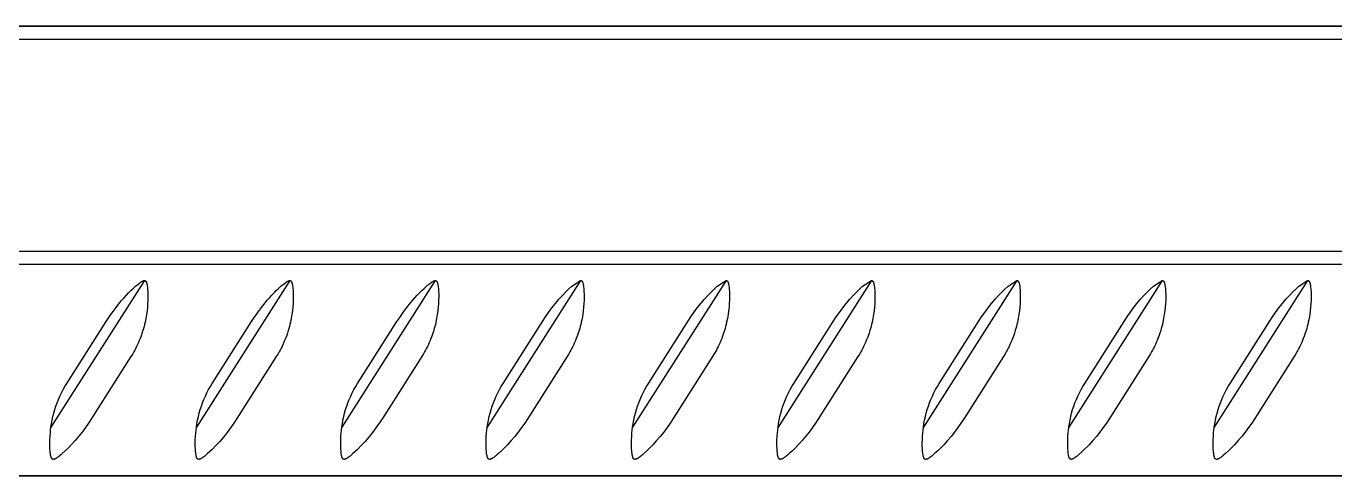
# Model space of a CAD drawing. Header units: millimetres. Extents: x -8 to 1608, y -703 to 404.
# Drawn here: x 597.1 to 696.1, y 370 to 404 of the extents above; entities that cross this region are included whole.
import ezdxf

# ---------------------------------------------------------------- set-up
doc = ezdxf.new("R2010")
doc.units = ezdxf.units.MM
doc.layers.add('Blocks', color=7, linetype='Continuous')
doc.layers.add('Blocks$Inner', color=7, linetype='Continuous', lineweight=25, true_color=0x007f00)
doc.layers.add('Blocks$Outline', color=7, linetype='Continuous', lineweight=35, true_color=0xff3f3f)

# ---------------------------------------------------------------- blocks, each defined once
blk = doc.blocks.new('Rebar Coffee Table Front')
at = {"layer": 'Blocks$Inner'}
for p, q in [((58.145, 387), (726.145, 387)), ((58.145, 386), (726.145, 386))]:
    blk.add_line(p, q, dxfattribs=at)
for points in [[(40.711, 386), (-6.855, 386), (-7.855, 387), (-7.855, 403), (-6.855, 404), (791.145, 404), (792.145, 403)], [(742.753, 387), (792.145, 387), (792.145, 403), (-7.855, 403)], [(606.071, 384.774), (599.006, 373.682), (599.046, 373.953), (599.095, 374.222), (599.153, 374.489), (599.219, 374.755), (599.295, 375.018), (599.379, 375.278), (599.472, 375.535), (599.573, 375.789), (599.683, 376.04), (599.801, 376.287), (599.927, 376.529), (600.062, 376.768), (600.204, 377.001), (603.179, 381.672), (603.386, 381.989), (603.542, 382.216), (603.702, 382.44), (603.932, 382.746), (604.199, 383.081), (604.371, 383.284), (604.541, 383.478), (604.715, 383.668), (604.881, 383.842), (605.051, 384.012), (605.226, 384.178), (605.405, 384.34), (605.491, 384.414), (605.578, 384.486), (605.668, 384.556), (605.759, 384.624), (605.808, 384.658), (605.832, 384.673), (605.856, 384.689), (605.877, 384.701), (605.898, 384.713), (605.92, 384.725), (605.942, 384.736), (605.959, 384.744), (605.968, 384.748), (605.977, 384.751), (605.985, 384.755), (605.994, 384.758), (606.003, 384.761), (606.013, 384.764), (606.02, 384.766), (606.027, 384.768), (606.034, 384.77), (606.042, 384.771), (606.049, 384.772), (606.053, 384.773), (606.056, 384.773), (606.06, 384.774), (606.064, 384.774), (606.067, 384.774), (606.071, 384.774), (606.075, 384.774), (606.079, 384.774), (606.083, 384.774), (606.087, 384.774), (606.091, 384.773), (606.095, 384.773), (606.098, 384.772), (606.102, 384.772), (606.106, 384.771), (606.109, 384.77), (606.113, 384.769), (606.117, 384.768), (606.12, 384.767), (606.124, 384.765), (606.127, 384.764), (606.13, 384.762), (606.132, 384.762), (606.134, 384.761), (606.137, 384.759), (606.141, 384.757), (606.144, 384.755), (606.147, 384.753), (606.15, 384.75), (606.153, 384.748), (606.156, 384.746), (606.159, 384.743), (606.162, 384.74), (606.165, 384.738), (606.168, 384.735), (606.17, 384.732), (606.173, 384.729), (606.175, 384.726), (606.178, 384.723), (606.181, 384.719), (606.184, 384.715), (606.187, 384.711), (606.19, 384.707), (606.193, 384.703), (606.195, 384.699), (606.198, 384.695), (606.2, 384.69), (606.205, 384.682), (606.21, 384.673), (606.214, 384.664), (606.218, 384.654), (606.223, 384.642), (606.228, 384.629), (606.233, 384.616), (606.237, 384.603), (606.245, 384.577), (606.252, 384.55), (606.263, 384.507), (606.272, 384.462), (606.28, 384.417), (606.287, 384.371), (606.3, 384.278), (606.31, 384.183), (606.319, 384.08), (606.326, 383.975), (606.334, 383.757), (606.336, 383.53), (606.331, 383.294), (606.319, 383.04), (606.299, 382.774), (606.269, 382.492), (606.23, 382.212), (606.179, 381.913), (606.118, 381.616), (606.082, 381.461), (606.043, 381.307), (606.001, 381.154), (605.956, 381.001), (605.889, 380.788), (605.815, 380.577), (605.744, 380.387), (605.683, 380.237), (605.62, 380.088), (605.553, 379.941), (605.483, 379.795), (605.413, 379.655), (605.34, 379.517), (605.264, 379.38), (605.185, 379.245), (605.052, 379.029), (602.077, 374.358), (601.847, 374.006), (601.607, 373.662), (601.355, 373.325), (601.094, 372.996), (600.823, 372.675), (600.541, 372.362), (600.319, 372.131), (600.089, 371.907), (599.851, 371.69), (599.743, 371.597), (599.632, 371.507), (599.565, 371.456), (599.497, 371.406), (599.443, 371.369), (599.416, 371.351), (599.388, 371.334), (599.365, 371.321), (599.342, 371.308), (599.318, 371.296), (599.306, 371.29), (599.294, 371.285), (599.285, 371.281), (599.276, 371.277), (599.267, 371.273), (599.257, 371.27), (599.248, 371.267), (599.239, 371.264), (599.229, 371.262), (599.224, 371.261), (599.219, 371.26), (599.212, 371.258), (599.205, 371.257), (599.201, 371.257), (599.197, 371.256), (599.193, 371.256), (599.19, 371.256), (599.186, 371.256), (599.182, 371.256), (599.178, 371.256), (599.175, 371.256), (599.171, 371.256), (599.167, 371.256), (599.163, 371.257), (599.16, 371.257), (599.156, 371.258), (599.153, 371.258), (599.15, 371.259), (599.147, 371.26), (599.144, 371.261), (599.14, 371.262), (599.137, 371.263), (599.134, 371.264), (599.131, 371.265), (599.128, 371.267), (599.125, 371.268), (599.122, 371.269), (599.119, 371.271), (599.116, 371.273), (599.113, 371.274), (599.111, 371.276), (599.108, 371.278), (599.105, 371.28), (599.102, 371.283), (599.099, 371.285), (599.096, 371.287), (599.093, 371.29), (599.091, 371.293), (599.088, 371.295), (599.085, 371.298), (599.083, 371.301), (599.081, 371.304), (599.078, 371.306), (599.076, 371.309), (599.074, 371.312), (599.069, 371.318), (599.067, 371.322), (599.064, 371.326), (599.061, 371.33), (599.059, 371.334), (599.054, 371.342), (599.05, 371.351), (599.046, 371.359), (599.042, 371.367), (599.038, 371.376), (599.034, 371.385), (599.03, 371.396), (599.025, 371.408), (599.021, 371.42), (599.017, 371.432), (599.01, 371.456), (599.004, 371.48), (598.997, 371.507), (598.991, 371.535), (598.976, 371.612), (598.964, 371.69), (598.954, 371.769), (598.946, 371.847), (598.93, 372.055), (598.922, 372.273), (598.92, 372.5), (598.925, 372.736), (598.937, 372.996), (598.957, 373.255), (598.979, 373.469), (599.006, 373.682)], [(617.071, 384.774), (617.075, 384.774), (617.079, 384.774), (617.083, 384.774), (617.087, 384.774), (617.091, 384.773), (617.095, 384.773), (617.098, 384.772), (617.102, 384.772), (617.106, 384.771), (617.109, 384.77), (617.113, 384.769), (617.117, 384.768), (617.12, 384.767), (617.124, 384.765), (617.127, 384.764), (617.13, 384.762), (617.132, 384.762), (617.134, 384.761), (617.137, 384.759), (617.141, 384.757), (617.144, 384.755), (617.147, 384.753), (617.15, 384.75), (617.153, 384.748), (617.156, 384.746), (617.159, 384.743), (617.162, 384.74), (617.165, 384.738), (617.168, 384.735), (617.17, 384.732), (617.173, 384.729), (617.175, 384.726), (617.178, 384.723), (617.181, 384.719), (617.184, 384.715), (617.187, 384.711), (617.19, 384.707), (617.193, 384.703), (617.195, 384.699), (617.198, 384.695), (617.2, 384.69), (617.205, 384.682), (617.21, 384.673), (617.214, 384.664), (617.218, 384.654), (617.223, 384.642), (617.228, 384.629), (617.233, 384.616), (617.237, 384.603), (617.245, 384.577), (617.252, 384.55), (617.263, 384.507), (617.272, 384.462), (617.28, 384.417), (617.287, 384.371), (617.3, 384.278), (617.31, 384.183), (617.319, 384.08), (617.326, 383.975), (617.334, 383.757), (617.336, 383.53), (617.331, 383.294), (617.319, 383.04), (617.299, 382.774), (617.269, 382.492), (617.23, 382.212), (617.179, 381.913), (617.118, 381.616), (617.082, 381.461), (617.043, 381.307), (617.001, 381.154), (616.956, 381.001), (616.889, 380.788), (616.815, 380.577), (616.744, 380.387), (616.683, 380.237), (616.62, 380.088), (616.553, 379.941), (616.483, 379.795), (616.413, 379.655), (616.34, 379.517), (616.264, 379.38), (616.185, 379.245), (616.052, 379.029), (613.077, 374.358), (612.84, 373.992), (612.591, 373.635), (612.329, 373.287), (612.056, 372.948), (611.771, 372.618), (611.475, 372.298), (611.168, 371.989), (610.851, 371.69), (610.743, 371.597), (610.632, 371.507), (610.565, 371.456), (610.497, 371.406), (610.443, 371.369), (610.416, 371.351), (610.388, 371.334), (610.365, 371.321), (610.342, 371.308), (610.318, 371.296), (610.306, 371.29), (610.294, 371.285), (610.285, 371.281), (610.276, 371.277), (610.267, 371.273), (610.257, 371.27), (610.248, 371.267), (610.239, 371.264), (610.229, 371.262), (610.224, 371.261), (610.219, 371.26), (610.212, 371.258), (610.205, 371.257), (610.201, 371.257), (610.197, 371.256), (610.193, 371.256), (610.19, 371.256), (610.186, 371.256), (610.182, 371.256), (610.178, 371.256), (610.175, 371.256), (610.171, 371.256), (610.167, 371.256), (610.163, 371.257), (610.16, 371.257), (610.156, 371.258), (610.153, 371.258), (610.15, 371.259), (610.147, 371.26), (610.144, 371.261), (610.14, 371.262), (610.137, 371.263), (610.134, 371.264), (610.131, 371.265), (610.128, 371.267), (610.125, 371.268), (610.122, 371.269), (610.119, 371.271), (610.116, 371.273), (610.113, 371.274), (610.111, 371.276), (610.108, 371.278), (610.105, 371.28), (610.102, 371.283), (610.099, 371.285), (610.096, 371.287), (610.093, 371.29), (610.091, 371.293), (610.088, 371.295), (610.085, 371.298), (610.083, 371.301), (610.081, 371.304), (610.078, 371.306), (610.076, 371.309), (610.074, 371.312), (610.069, 371.318), (610.067, 371.322), (610.064, 371.326), (610.061, 371.33), (610.059, 371.334), (610.054, 371.342), (610.05, 371.351), (610.046, 371.359), (610.042, 371.367), (610.038, 371.376), (610.034, 371.385), (610.03, 371.396), (610.025, 371.408), (610.021, 371.42), (610.017, 371.432), (610.01, 371.456), (610.004, 371.48), (609.997, 371.507), (609.991, 371.535), (609.976, 371.612), (609.964, 371.69), (609.954, 371.769), (609.946, 371.847), (609.93, 372.055), (609.922, 372.273), (609.92, 372.5), (609.925, 372.736), (609.937, 372.996), (609.957, 373.255), (609.979, 373.469), (610.006, 373.682)], [(628.071, 384.774), (628.075, 384.774), (628.079, 384.774), (628.083, 384.774), (628.087, 384.774), (628.091, 384.773), (628.095, 384.773), (628.098, 384.772), (628.102, 384.772), (628.106, 384.771), (628.109, 384.77), (628.113, 384.769), (628.117, 384.768), (628.12, 384.767), (628.124, 384.765), (628.127, 384.764), (628.13, 384.762), (628.132, 384.762), (628.134, 384.761), (628.137, 384.759), (628.141, 384.757), (628.144, 384.755), (628.147, 384.753), (628.15, 384.75), (628.153, 384.748), (628.156, 384.746), (628.159, 384.743), (628.162, 384.74), (628.165, 384.738), (628.168, 384.735), (628.17, 384.732), (628.173, 384.729), (628.175, 384.726), (628.178, 384.723), (628.181, 384.719), (628.184, 384.715), (628.187, 384.711), (628.19, 384.707), (628.193, 384.703), (628.195, 384.699), (628.198, 384.695), (628.2, 384.69), (628.205, 384.682), (628.21, 384.673), (628.214, 384.664), (628.218, 384.654), (628.223, 384.642), (628.228, 384.629), (628.233, 384.616), (628.237, 384.603), (628.245, 384.577), (628.252, 384.55), (628.263, 384.507), (628.272, 384.462), (628.28, 384.417), (628.287, 384.371), (628.3, 384.278), (628.31, 384.183), (628.319, 384.08), (628.326, 383.975), (628.334, 383.757), (628.336, 383.53), (628.331, 383.294), (628.319, 383.04), (628.299, 382.774), (628.269, 382.492), (628.23, 382.212), (628.179, 381.913), (628.118, 381.616), (628.082, 381.461), (628.043, 381.307), (628.001, 381.154), (627.956, 381.001), (627.889, 380.788), (627.815, 380.577), (627.744, 380.387), (627.683, 380.237), (627.62, 380.088), (627.553, 379.941), (627.483, 379.795), (627.413, 379.655), (627.34, 379.517), (627.264, 379.38), (627.185, 379.245), (627.052, 379.029), (624.077, 374.358), (623.84, 373.992), (623.591, 373.635), (623.329, 373.287), (623.056, 372.948), (622.771, 372.618), (622.475, 372.298), (622.168, 371.989), (621.851, 371.69), (621.743, 371.597), (621.632, 371.507), (621.565, 371.456), (621.497, 371.406), (621.443, 371.369), (621.416, 371.351), (621.388, 371.334), (621.365, 371.321), (621.342, 371.308), (621.318, 371.296), (621.306, 371.29), (621.294, 371.285), (621.285, 371.281), (621.276, 371.277), (621.267, 371.273), (621.257, 371.27), (621.248, 371.267), (621.239, 371.264), (621.229, 371.262), (621.224, 371.261), (621.219, 371.26), (621.212, 371.258), (621.205, 371.257), (621.201, 371.257), (621.197, 371.256), (621.193, 371.256), (621.19, 371.256), (621.186, 371.256), (621.182, 371.256), (621.178, 371.256), (621.175, 371.256), (621.171, 371.256), (621.167, 371.256), (621.163, 371.257), (621.16, 371.257), (621.156, 371.258), (621.153, 371.258), (621.15, 371.259), (621.147, 371.26), (621.144, 371.261), (621.14, 371.262), (621.137, 371.263), (621.134, 371.264), (621.131, 371.265), (621.128, 371.267), (621.125, 371.268), (621.122, 371.269), (621.119, 371.271), (621.116, 371.273), (621.113, 371.274), (621.111, 371.276), (621.108, 371.278), (621.105, 371.28), (621.102, 371.283), (621.099, 371.285), (621.096, 371.287), (621.093, 371.29), (621.091, 371.293), (621.088, 371.295), (621.085, 371.298), (621.083, 371.301), (621.081, 371.304), (621.078, 371.306), (621.076, 371.309), (621.074, 371.312), (621.069, 371.318), (621.067, 371.322), (621.064, 371.326), (621.061, 371.33), (621.059, 371.334), (621.054, 371.342), (621.05, 371.351), (621.046, 371.359), (621.042, 371.367), (621.038, 371.376), (621.034, 371.385), (621.03, 371.396), (621.025, 371.408), (621.021, 371.42), (621.017, 371.432), (621.01, 371.456), (621.004, 371.48), (620.997, 371.507), (620.991, 371.535), (620.976, 371.612), (620.964, 371.69), (620.954, 371.769), (620.946, 371.847), (620.93, 372.055), (620.922, 372.273), (620.92, 372.5), (620.925, 372.736), (620.937, 372.996), (620.957, 373.255), (620.979, 373.469), (621.006, 373.682)], [(639.071, 384.774), (639.075, 384.774), (639.079, 384.774), (639.083, 384.774), (639.087, 384.774), (639.091, 384.773), (639.095, 384.773), (639.098, 384.772), (639.102, 384.772), (639.106, 384.771), (639.109, 384.77), (639.113, 384.769), (639.117, 384.768), (639.12, 384.767), (639.124, 384.765), (639.127, 384.764), (639.13, 384.762), (639.132, 384.762), (639.134, 384.761), (639.137, 384.759), (639.141, 384.757), (639.144, 384.755), (639.147, 384.753), (639.15, 384.75), (639.153, 384.748), (639.156, 384.746), (639.159, 384.743), (639.162, 384.74), (639.165, 384.738), (639.168, 384.735), (639.17, 384.732), (639.173, 384.729), (639.175, 384.726), (639.178, 384.723), (639.181, 384.719), (639.184, 384.715), (639.187, 384.711), (639.19, 384.707), (639.193, 384.703), (639.195, 384.699), (639.198, 384.695), (639.2, 384.69), (639.205, 384.682), (639.21, 384.673), (639.214, 384.664), (639.218, 384.654), (639.223, 384.642), (639.228, 384.629), (639.233, 384.616), (639.237, 384.603), (639.245, 384.577), (639.252, 384.55), (639.263, 384.507), (639.272, 384.462), (639.28, 384.417), (639.287, 384.371), (639.3, 384.278), (639.31, 384.183), (639.319, 384.08), (639.326, 383.975), (639.334, 383.757), (639.336, 383.53), (639.331, 383.294), (639.319, 383.04), (639.299, 382.774), (639.269, 382.492), (639.23, 382.212), (639.179, 381.913), (639.118, 381.616), (639.082, 381.461), (639.043, 381.307), (639.001, 381.154), (638.956, 381.001), (638.889, 380.788), (638.815, 380.577), (638.744, 380.387), (638.683, 380.237), (638.62, 380.088), (638.553, 379.941), (638.483, 379.795), (638.413, 379.655), (638.34, 379.517), (638.264, 379.38), (638.185, 379.245), (638.052, 379.029), (635.077, 374.358), (634.847, 374.006), (634.607, 373.662), (634.355, 373.325), (634.094, 372.996), (633.823, 372.675), (633.541, 372.362), (633.319, 372.131), (633.089, 371.907), (632.851, 371.69), (632.743, 371.597), (632.632, 371.507), (632.565, 371.456), (632.497, 371.406), (632.443, 371.369), (632.416, 371.351), (632.388, 371.334), (632.365, 371.321), (632.342, 371.308), (632.318, 371.296), (632.306, 371.29), (632.294, 371.285), (632.285, 371.281), (632.276, 371.277), (632.267, 371.273), (632.257, 371.27), (632.248, 371.267), (632.239, 371.264), (632.229, 371.262), (632.224, 371.261), (632.219, 371.26), (632.212, 371.258), (632.205, 371.257), (632.201, 371.257), (632.197, 371.256), (632.193, 371.256), (632.19, 371.256), (632.186, 371.256), (632.182, 371.256), (632.178, 371.256), (632.175, 371.256), (632.171, 371.256), (632.167, 371.256), (632.163, 371.257), (632.16, 371.257), (632.156, 371.258), (632.153, 371.258), (632.15, 371.259), (632.147, 371.26), (632.144, 371.261), (632.14, 371.262), (632.137, 371.263), (632.134, 371.264), (632.131, 371.265), (632.128, 371.267), (632.125, 371.268), (632.122, 371.269), (632.119, 371.271), (632.116, 371.273), (632.113, 371.274), (632.111, 371.276), (632.108, 371.278), (632.105, 371.28), (632.102, 371.283), (632.099, 371.285), (632.096, 371.287), (632.093, 371.29), (632.091, 371.293), (632.088, 371.295), (632.085, 371.298), (632.083, 371.301), (632.081, 371.304), (632.078, 371.306), (632.076, 371.309), (632.074, 371.312), (632.069, 371.318), (632.067, 371.322), (632.064, 371.326), (632.061, 371.33), (632.059, 371.334), (632.054, 371.342), (632.05, 371.351), (632.046, 371.359), (632.042, 371.367), (632.038, 371.376), (632.034, 371.385), (632.03, 371.396), (632.025, 371.408), (632.021, 371.42), (632.017, 371.432), (632.01, 371.456), (632.004, 371.48), (631.997, 371.507), (631.991, 371.535), (631.976, 371.612), (631.964, 371.69), (631.954, 371.769), (631.946, 371.847), (631.93, 372.055), (631.922, 372.273), (631.92, 372.5), (631.925, 372.736), (631.937, 372.996), (631.957, 373.255), (631.979, 373.469), (632.006, 373.682)], [(650.071, 384.774), (643.006, 373.682), (643.046, 373.953), (643.095, 374.222), (643.153, 374.489), (643.219, 374.755), (643.295, 375.018), (643.379, 375.278), (643.472, 375.535), (643.573, 375.789), (643.683, 376.04), (643.801, 376.287), (643.927, 376.529), (644.062, 376.768), (644.204, 377.001), (647.179, 381.672), (647.409, 382.024), (647.649, 382.368), (647.901, 382.705), (648.162, 383.034), (648.433, 383.355), (648.715, 383.668), (648.937, 383.899), (649.167, 384.123), (649.405, 384.34), (650.071, 384.774), (650.075, 384.774), (650.079, 384.774), (650.083, 384.774), (650.087, 384.774), (650.091, 384.773), (650.095, 384.773), (650.098, 384.772), (650.102, 384.772), (650.106, 384.771), (650.109, 384.77), (650.113, 384.769), (650.117, 384.768), (650.12, 384.767), (650.124, 384.765), (650.127, 384.764), (650.13, 384.762), (650.132, 384.762), (650.134, 384.761), (650.137, 384.759), (650.141, 384.757), (650.144, 384.755), (650.147, 384.753), (650.15, 384.75), (650.153, 384.748), (650.156, 384.746), (650.159, 384.743), (650.162, 384.74), (650.165, 384.738), (650.168, 384.735), (650.17, 384.732), (650.173, 384.729), (650.175, 384.726), (650.178, 384.723), (650.181, 384.719), (650.184, 384.715), (650.187, 384.711), (650.19, 384.707), (650.193, 384.703), (650.195, 384.699), (650.198, 384.695), (650.2, 384.69), (650.205, 384.682), (650.21, 384.673), (650.214, 384.664), (650.218, 384.654), (650.223, 384.642), (650.228, 384.629), (650.233, 384.616), (650.237, 384.603), (650.245, 384.577), (650.252, 384.55), (650.263, 384.507), (650.272, 384.462), (650.28, 384.417), (650.287, 384.371), (650.3, 384.278), (650.31, 384.183), (650.319, 384.08), (650.326, 383.975), (650.334, 383.757), (650.336, 383.53), (650.331, 383.294), (650.319, 383.04), (650.299, 382.774), (650.269, 382.492), (650.23, 382.212), (650.179, 381.913), (650.118, 381.616), (650.082, 381.461), (650.043, 381.307), (650.001, 381.154), (649.956, 381.001), (649.889, 380.788), (649.815, 380.577), (649.744, 380.387), (649.683, 380.237), (649.62, 380.088), (649.553, 379.941), (649.483, 379.795), (649.413, 379.655), (649.34, 379.517), (649.264, 379.38), (649.185, 379.245), (649.052, 379.029), (646.077, 374.358), (645.847, 374.006), (645.607, 373.662), (645.355, 373.325), (645.094, 372.996), (644.823, 372.675), (644.541, 372.362), (644.319, 372.131), (644.089, 371.907), (643.851, 371.69), (643.743, 371.597), (643.632, 371.507), (643.565, 371.456), (643.497, 371.406), (643.443, 371.369), (643.416, 371.351), (643.388, 371.334), (643.365, 371.321), (643.342, 371.308), (643.318, 371.296), (643.306, 371.29), (643.294, 371.285), (643.285, 371.281), (643.276, 371.277), (643.267, 371.273), (643.257, 371.27), (643.248, 371.267), (643.239, 371.264), (643.229, 371.262), (643.224, 371.261), (643.219, 371.26), (643.212, 371.258), (643.205, 371.257), (643.201, 371.257), (643.197, 371.256), (643.193, 371.256), (643.19, 371.256), (643.186, 371.256), (643.182, 371.256), (643.178, 371.256), (643.175, 371.256), (643.171, 371.256), (643.167, 371.256), (643.163, 371.257), (643.16, 371.257), (643.156, 371.258), (643.153, 371.258), (643.15, 371.259), (643.147, 371.26), (643.144, 371.261), (643.14, 371.262), (643.137, 371.263), (643.134, 371.264), (643.131, 371.265), (643.128, 371.267), (643.125, 371.268), (643.122, 371.269), (643.119, 371.271), (643.116, 371.273), (643.113, 371.274), (643.111, 371.276), (643.108, 371.278), (643.105, 371.28), (643.102, 371.283), (643.099, 371.285), (643.096, 371.287), (643.093, 371.29), (643.091, 371.293), (643.088, 371.295), (643.085, 371.298), (643.083, 371.301), (643.081, 371.304), (643.078, 371.306), (643.076, 371.309), (643.074, 371.312), (643.069, 371.318), (643.067, 371.322), (643.064, 371.326), (643.061, 371.33), (643.059, 371.334), (643.054, 371.342), (643.05, 371.351), (643.046, 371.359), (643.042, 371.367), (643.038, 371.376), (643.034, 371.385), (643.03, 371.396), (643.025, 371.408), (643.021, 371.42), (643.017, 371.432), (643.01, 371.456), (643.004, 371.48), (642.997, 371.507), (642.991, 371.535), (642.976, 371.612), (642.964, 371.69), (642.954, 371.769), (642.946, 371.847), (642.93, 372.055), (642.922, 372.273), (642.92, 372.5), (642.925, 372.736), (642.937, 372.996), (642.957, 373.255), (642.979, 373.469), (643.006, 373.682)], [(661.071, 384.774), (654.006, 373.682), (654.046, 373.953), (654.095, 374.222), (654.153, 374.489), (654.219, 374.755), (654.295, 375.018), (654.379, 375.278), (654.472, 375.535), (654.573, 375.789), (654.683, 376.04), (654.801, 376.287), (654.927, 376.529), (655.062, 376.768), (655.204, 377.001), (658.179, 381.672), (658.409, 382.024), (658.649, 382.368), (658.901, 382.705), (659.162, 383.034), (659.433, 383.355), (659.715, 383.668), (659.937, 383.899), (660.167, 384.123), (660.405, 384.34), (661.071, 384.774), (661.075, 384.774), (661.079, 384.774), (661.083, 384.774), (661.087, 384.774), (661.091, 384.773), (661.095, 384.773), (661.098, 384.772), (661.102, 384.772), (661.106, 384.771), (661.109, 384.77), (661.113, 384.769), (661.117, 384.768), (661.12, 384.767), (661.124, 384.765), (661.127, 384.764), (661.13, 384.762), (661.132, 384.762), (661.134, 384.761), (661.137, 384.759), (661.141, 384.757), (661.144, 384.755), (661.147, 384.753), (661.15, 384.75), (661.153, 384.748), (661.156, 384.746), (661.159, 384.743), (661.162, 384.74), (661.165, 384.738), (661.168, 384.735), (661.17, 384.732), (661.173, 384.729), (661.175, 384.726), (661.178, 384.723), (661.181, 384.719), (661.184, 384.715), (661.187, 384.711), (661.19, 384.707), (661.193, 384.703), (661.195, 384.699), (661.198, 384.695), (661.2, 384.69), (661.205, 384.682), (661.21, 384.673), (661.214, 384.664), (661.218, 384.654), (661.223, 384.642), (661.228, 384.629), (661.233, 384.616), (661.237, 384.603), (661.245, 384.577), (661.252, 384.55), (661.263, 384.507), (661.272, 384.462), (661.28, 384.417), (661.287, 384.371), (661.3, 384.278), (661.31, 384.183), (661.319, 384.08), (661.326, 383.975), (661.334, 383.757), (661.336, 383.53), (661.331, 383.294), (661.319, 383.04), (661.299, 382.774), (661.269, 382.492), (661.23, 382.212), (661.179, 381.913), (661.118, 381.616), (661.082, 381.461), (661.043, 381.307), (661.001, 381.154), (660.956, 381.001), (660.889, 380.788), (660.815, 380.577), (660.744, 380.387), (660.683, 380.237), (660.62, 380.088), (660.553, 379.941), (660.483, 379.795), (660.413, 379.655), (660.34, 379.517), (660.264, 379.38), (660.185, 379.245), (660.052, 379.029), (657.077, 374.358), (656.847, 374.006), (656.607, 373.662), (656.355, 373.325), (656.094, 372.996), (655.823, 372.675), (655.541, 372.362), (655.319, 372.131), (655.089, 371.907), (654.851, 371.69), (654.743, 371.597), (654.632, 371.507), (654.565, 371.456), (654.497, 371.406), (654.443, 371.369), (654.416, 371.351), (654.388, 371.334), (654.365, 371.321), (654.342, 371.308), (654.318, 371.296), (654.306, 371.29), (654.294, 371.285), (654.285, 371.281), (654.276, 371.277), (654.267, 371.273), (654.257, 371.27), (654.248, 371.267), (654.239, 371.264), (654.229, 371.262), (654.224, 371.261), (654.219, 371.26), (654.212, 371.258), (654.205, 371.257), (654.201, 371.257), (654.197, 371.256), (654.193, 371.256), (654.19, 371.256), (654.186, 371.256), (654.182, 371.256), (654.178, 371.256), (654.175, 371.256), (654.171, 371.256), (654.167, 371.256), (654.163, 371.257), (654.16, 371.257), (654.156, 371.258), (654.153, 371.258), (654.15, 371.259), (654.147, 371.26), (654.144, 371.261), (654.14, 371.262), (654.137, 371.263), (654.134, 371.264), (654.131, 371.265), (654.128, 371.267), (654.125, 371.268), (654.122, 371.269), (654.119, 371.271), (654.116, 371.273), (654.113, 371.274), (654.111, 371.276), (654.108, 371.278), (654.105, 371.28), (654.102, 371.283), (654.099, 371.285), (654.096, 371.287), (654.093, 371.29), (654.091, 371.293), (654.088, 371.295), (654.085, 371.298), (654.083, 371.301), (654.081, 371.304), (654.078, 371.306), (654.076, 371.309), (654.074, 371.312), (654.069, 371.318), (654.067, 371.322), (654.064, 371.326), (654.061, 371.33), (654.059, 371.334), (654.054, 371.342), (654.05, 371.351), (654.046, 371.359), (654.042, 371.367), (654.038, 371.376), (654.034, 371.385), (654.03, 371.396), (654.025, 371.408), (654.021, 371.42), (654.017, 371.432), (654.01, 371.456), (654.004, 371.48), (653.997, 371.507), (653.991, 371.535), (653.976, 371.612), (653.964, 371.69), (653.954, 371.769), (653.946, 371.847), (653.93, 372.055), (653.922, 372.273), (653.92, 372.5), (653.925, 372.736), (653.937, 372.996), (653.957, 373.255), (653.979, 373.469), (654.006, 373.682)], [(672.071, 384.774), (672.075, 384.774), (672.079, 384.774), (672.083, 384.774), (672.087, 384.774), (672.091, 384.773), (672.095, 384.773), (672.098, 384.772), (672.102, 384.772), (672.106, 384.771), (672.109, 384.77), (672.113, 384.769), (672.117, 384.768), (672.12, 384.767), (672.124, 384.765), (672.127, 384.764), (672.13, 384.762), (672.132, 384.762), (672.134, 384.761), (672.137, 384.759), (672.141, 384.757), (672.144, 384.755), (672.147, 384.753), (672.15, 384.75), (672.153, 384.748), (672.156, 384.746), (672.159, 384.743), (672.162, 384.74), (672.165, 384.738), (672.168, 384.735), (672.17, 384.732), (672.173, 384.729), (672.175, 384.726), (672.178, 384.723), (672.181, 384.719), (672.184, 384.715), (672.187, 384.711), (672.19, 384.707), (672.193, 384.703), (672.195, 384.699), (672.198, 384.695), (672.2, 384.69), (672.205, 384.682), (672.21, 384.673), (672.214, 384.664), (672.218, 384.654), (672.223, 384.642), (672.228, 384.629), (672.233, 384.616), (672.237, 384.603), (672.245, 384.577), (672.252, 384.55), (672.263, 384.507), (672.272, 384.462), (672.28, 384.417), (672.287, 384.371), (672.3, 384.278), (672.31, 384.183), (672.319, 384.08), (672.326, 383.975), (672.334, 383.757), (672.336, 383.53), (672.331, 383.294), (672.319, 383.04), (672.299, 382.774), (672.269, 382.492), (672.23, 382.212), (672.179, 381.913), (672.118, 381.616), (672.082, 381.461), (672.043, 381.307), (672.001, 381.154), (671.956, 381.001), (671.889, 380.788), (671.815, 380.577), (671.744, 380.387), (671.683, 380.237), (671.62, 380.088), (671.553, 379.941), (671.483, 379.795), (671.413, 379.655), (671.34, 379.517), (671.264, 379.38), (671.185, 379.245), (671.052, 379.029), (668.077, 374.358), (667.847, 374.006), (667.607, 373.662), (667.355, 373.325), (667.094, 372.996), (666.823, 372.675), (666.541, 372.362), (666.319, 372.131), (666.089, 371.907), (665.851, 371.69), (665.743, 371.597), (665.632, 371.507), (665.565, 371.456), (665.497, 371.406), (665.443, 371.369), (665.416, 371.351), (665.388, 371.334), (665.365, 371.321), (665.342, 371.308), (665.318, 371.296), (665.306, 371.29), (665.294, 371.285), (665.285, 371.281), (665.276, 371.277), (665.267, 371.273), (665.257, 371.27), (665.248, 371.267), (665.239, 371.264), (665.229, 371.262), (665.224, 371.261), (665.219, 371.26), (665.212, 371.258), (665.205, 371.257), (665.201, 371.257), (665.197, 371.256), (665.193, 371.256), (665.19, 371.256), (665.186, 371.256), (665.182, 371.256), (665.178, 371.256), (665.175, 371.256), (665.171, 371.256), (665.167, 371.256), (665.163, 371.257), (665.16, 371.257), (665.156, 371.258), (665.153, 371.258), (665.15, 371.259), (665.147, 371.26), (665.144, 371.261), (665.14, 371.262), (665.137, 371.263), (665.134, 371.264), (665.131, 371.265), (665.128, 371.267), (665.125, 371.268), (665.122, 371.269), (665.119, 371.271), (665.116, 371.273), (665.113, 371.274), (665.111, 371.276), (665.108, 371.278), (665.105, 371.28), (665.102, 371.283), (665.099, 371.285), (665.096, 371.287), (665.093, 371.29), (665.091, 371.293), (665.088, 371.295), (665.085, 371.298), (665.083, 371.301), (665.081, 371.304), (665.078, 371.306), (665.076, 371.309), (665.074, 371.312), (665.069, 371.318), (665.067, 371.322), (665.064, 371.326), (665.061, 371.33), (665.059, 371.334), (665.054, 371.342), (665.05, 371.351), (665.046, 371.359), (665.042, 371.367), (665.038, 371.376), (665.034, 371.385), (665.03, 371.396), (665.025, 371.408), (665.021, 371.42), (665.017, 371.432), (665.01, 371.456), (665.004, 371.48), (664.997, 371.507), (664.991, 371.535), (664.976, 371.612), (664.964, 371.69), (664.954, 371.769), (664.946, 371.847), (664.93, 372.055), (664.922, 372.273), (664.92, 372.5), (664.925, 372.736), (664.937, 372.996), (664.957, 373.255), (664.979, 373.469), (665.006, 373.682)], [(683.071, 384.774), (683.075, 384.774), (683.079, 384.774), (683.083, 384.774), (683.087, 384.774), (683.091, 384.773), (683.095, 384.773), (683.098, 384.772), (683.102, 384.772), (683.106, 384.771), (683.109, 384.77), (683.113, 384.769), (683.117, 384.768), (683.12, 384.767), (683.124, 384.765), (683.127, 384.764), (683.13, 384.762), (683.132, 384.762), (683.134, 384.761), (683.137, 384.759), (683.141, 384.757), (683.144, 384.755), (683.147, 384.753), (683.15, 384.75), (683.153, 384.748), (683.156, 384.746), (683.159, 384.743), (683.162, 384.74), (683.165, 384.738), (683.168, 384.735), (683.17, 384.732), (683.173, 384.729), (683.175, 384.726), (683.178, 384.723), (683.181, 384.719), (683.184, 384.715), (683.187, 384.711), (683.19, 384.707), (683.193, 384.703), (683.195, 384.699), (683.198, 384.695), (683.2, 384.69), (683.205, 384.682), (683.21, 384.673), (683.214, 384.664), (683.218, 384.654), (683.223, 384.642), (683.228, 384.629), (683.233, 384.616), (683.237, 384.603), (683.245, 384.577), (683.252, 384.55), (683.263, 384.507), (683.272, 384.462), (683.28, 384.417), (683.287, 384.371), (683.3, 384.278), (683.31, 384.183), (683.319, 384.08), (683.326, 383.975), (683.334, 383.757), (683.336, 383.53), (683.331, 383.294), (683.319, 383.04), (683.299, 382.774), (683.269, 382.492), (683.23, 382.212), (683.179, 381.913), (683.118, 381.616), (683.082, 381.461), (683.043, 381.307), (683.001, 381.154), (682.956, 381.001), (682.889, 380.788), (682.815, 380.577), (682.744, 380.387), (682.683, 380.237), (682.62, 380.088), (682.553, 379.941), (682.483, 379.795), (682.413, 379.655), (682.34, 379.517), (682.264, 379.38), (682.185, 379.245), (682.052, 379.029), (679.077, 374.358), (678.847, 374.006), (678.607, 373.662), (678.355, 373.325), (678.094, 372.996), (677.823, 372.675), (677.541, 372.362), (676.632, 371.507), (676.565, 371.456), (676.497, 371.406), (676.443, 371.369), (676.416, 371.351), (676.388, 371.334), (676.365, 371.321), (676.342, 371.308), (676.318, 371.296), (676.306, 371.29), (676.294, 371.285), (676.285, 371.281), (676.276, 371.277), (676.267, 371.273), (676.257, 371.27), (676.248, 371.267), (676.239, 371.264), (676.229, 371.262), (676.224, 371.261), (676.219, 371.26), (676.212, 371.258), (676.205, 371.257), (676.201, 371.257), (676.197, 371.256), (676.193, 371.256), (676.19, 371.256), (676.186, 371.256), (676.182, 371.256), (676.178, 371.256), (676.175, 371.256), (676.171, 371.256), (676.167, 371.256), (676.163, 371.257), (676.16, 371.257), (676.156, 371.258), (676.153, 371.258), (676.15, 371.259), (676.147, 371.26), (676.144, 371.261), (676.14, 371.262), (676.137, 371.263), (676.134, 371.264), (676.131, 371.265), (676.128, 371.267), (676.125, 371.268), (676.122, 371.269), (676.119, 371.271), (676.116, 371.273), (676.113, 371.274), (676.111, 371.276), (676.108, 371.278), (676.105, 371.28), (676.102, 371.283), (676.099, 371.285), (676.096, 371.287), (676.093, 371.29), (676.091, 371.293), (676.088, 371.295), (676.085, 371.298), (676.083, 371.301), (676.081, 371.304), (676.078, 371.306), (676.076, 371.309), (676.074, 371.312), (676.069, 371.318), (676.067, 371.322), (676.064, 371.326), (676.061, 371.33), (676.059, 371.334), (676.054, 371.342), (676.05, 371.351), (676.046, 371.359), (676.042, 371.367), (676.038, 371.376), (676.034, 371.385), (676.03, 371.396), (676.025, 371.408), (676.021, 371.42), (676.017, 371.432), (676.01, 371.456), (676.004, 371.48), (675.997, 371.507), (675.991, 371.535), (675.976, 371.612), (675.964, 371.69), (675.954, 371.769), (675.946, 371.847), (675.93, 372.055), (675.922, 372.273), (675.92, 372.5), (675.925, 372.736), (675.937, 372.996), (675.957, 373.255), (675.979, 373.469), (676.006, 373.682)], [(694.071, 384.774), (687.006, 373.682), (687.046, 373.953), (687.095, 374.222), (687.153, 374.489), (687.219, 374.755), (687.295, 375.018), (687.379, 375.278), (687.472, 375.535), (687.573, 375.789), (687.683, 376.04), (687.801, 376.287), (687.927, 376.529), (688.062, 376.768), (688.204, 377.001), (691.179, 381.672), (691.409, 382.024), (691.649, 382.368), (691.901, 382.705), (692.162, 383.034), (692.433, 383.355), (692.715, 383.668), (692.937, 383.899), (693.167, 384.123), (693.405, 384.34), (694.071, 384.774), (694.075, 384.774), (694.079, 384.774), (694.083, 384.774), (694.087, 384.774), (694.091, 384.773), (694.095, 384.773), (694.098, 384.772), (694.102, 384.772), (694.106, 384.771), (694.109, 384.77), (694.113, 384.769), (694.117, 384.768), (694.12, 384.767), (694.124, 384.765), (694.127, 384.764), (694.13, 384.762), (694.132, 384.762), (694.134, 384.761), (694.137, 384.759), (694.141, 384.757), (694.144, 384.755), (694.147, 384.753), (694.15, 384.75), (694.153, 384.748), (694.156, 384.746), (694.159, 384.743), (694.162, 384.74), (694.165, 384.738), (694.168, 384.735), (694.17, 384.732), (694.173, 384.729), (694.175, 384.726), (694.178, 384.723), (694.181, 384.719), (694.184, 384.715), (694.187, 384.711), (694.19, 384.707), (694.193, 384.703), (694.195, 384.699), (694.198, 384.695), (694.2, 384.69), (694.205, 384.682), (694.21, 384.673), (694.214, 384.664), (694.218, 384.654), (694.223, 384.642), (694.228, 384.629), (694.233, 384.616), (694.237, 384.603), (694.245, 384.577), (694.252, 384.55), (694.263, 384.507), (694.272, 384.462), (694.28, 384.417), (694.287, 384.371), (694.3, 384.278), (694.31, 384.183), (694.319, 384.08), (694.326, 383.975), (694.334, 383.757), (694.336, 383.53), (694.331, 383.294), (694.319, 383.04), (694.299, 382.774), (694.269, 382.492), (694.23, 382.212), (694.179, 381.913), (694.118, 381.616), (694.082, 381.461), (694.043, 381.307), (694.001, 381.154), (693.956, 381.001), (693.889, 380.788), (693.815, 380.577), (693.744, 380.387), (693.683, 380.237), (693.62, 380.088), (693.553, 379.941), (693.483, 379.795), (693.413, 379.655), (693.34, 379.517), (693.264, 379.38), (693.185, 379.245), (693.052, 379.029), (690.077, 374.358), (689.847, 374.006), (689.607, 373.662), (689.355, 373.325), (689.094, 372.996), (688.823, 372.675), (688.541, 372.362), (688.319, 372.131), (688.089, 371.907), (687.851, 371.69), (687.743, 371.597), (687.632, 371.507), (687.565, 371.456), (687.497, 371.406), (687.443, 371.369), (687.416, 371.351), (687.388, 371.334), (687.365, 371.321), (687.342, 371.308), (687.318, 371.296), (687.306, 371.29), (687.294, 371.285), (687.285, 371.281), (687.276, 371.277), (687.267, 371.273), (687.257, 371.27), (687.248, 371.267), (687.239, 371.264), (687.229, 371.262), (687.224, 371.261), (687.219, 371.26), (687.212, 371.258), (687.205, 371.257), (687.201, 371.257), (687.197, 371.256), (687.193, 371.256), (687.19, 371.256), (687.186, 371.256), (687.182, 371.256), (687.178, 371.256), (687.175, 371.256), (687.171, 371.256), (687.167, 371.256), (687.163, 371.257), (687.16, 371.257), (687.156, 371.258), (687.153, 371.258), (687.15, 371.259), (687.147, 371.26), (687.144, 371.261), (687.14, 371.262), (687.137, 371.263), (687.134, 371.264), (687.131, 371.265), (687.128, 371.267), (687.125, 371.268), (687.122, 371.269), (687.119, 371.271), (687.116, 371.273), (687.113, 371.274), (687.111, 371.276), (687.108, 371.278), (687.105, 371.28), (687.102, 371.283), (687.099, 371.285), (687.096, 371.287), (687.093, 371.29), (687.091, 371.293), (687.088, 371.295), (687.085, 371.298), (687.083, 371.301), (687.081, 371.304), (687.078, 371.306), (687.076, 371.309), (687.074, 371.312), (687.069, 371.318), (687.067, 371.322), (687.064, 371.326), (687.061, 371.33), (687.059, 371.334), (687.054, 371.342), (687.05, 371.351), (687.046, 371.359), (687.042, 371.367), (687.038, 371.376), (687.034, 371.385), (687.03, 371.396), (687.025, 371.408), (687.021, 371.42), (687.017, 371.432), (687.01, 371.456), (687.004, 371.48), (686.997, 371.507), (686.991, 371.535), (686.976, 371.612), (686.964, 371.69), (686.954, 371.769), (686.946, 371.847), (686.93, 372.055), (686.922, 372.273), (686.92, 372.5), (686.925, 372.736), (686.937, 372.996), (686.957, 373.255), (686.979, 373.469), (687.006, 373.682)], [(59.945, 370.015), (162.015, 370.015), (170.181, 370.015), (177.071, 370.015), (181.181, 370.015), (192.181, 370.015), (232.071, 370.015), (236.181, 370.015), (247.181, 370.015), (287.071, 370.015), (404.015, 370.015), (580.015, 370.015), (724.345, 370.015)]]:
    blk.add_lwpolyline(points, dxfattribs=at)
for points in [[(614.179, 381.672), (614.386, 381.989), (614.542, 382.216), (614.702, 382.44), (614.932, 382.746), (615.199, 383.081), (615.371, 383.284), (615.541, 383.478), (615.715, 383.668), (615.881, 383.842), (616.051, 384.012), (616.226, 384.178), (616.405, 384.34), (616.491, 384.414), (616.578, 384.486), (616.668, 384.556), (616.759, 384.624), (616.808, 384.658), (616.832, 384.673), (616.856, 384.689), (616.877, 384.701), (616.898, 384.713), (616.92, 384.725), (616.942, 384.736), (616.959, 384.744), (616.968, 384.748), (616.977, 384.751), (616.985, 384.755), (616.994, 384.758), (617.003, 384.761), (617.013, 384.764), (617.02, 384.766), (617.027, 384.768), (617.034, 384.77), (617.042, 384.771), (617.049, 384.772), (617.053, 384.773), (617.056, 384.773), (617.06, 384.774), (617.064, 384.774), (617.067, 384.774), (617.071, 384.774), (610.006, 373.682), (610.046, 373.953), (610.095, 374.222), (610.153, 374.489), (610.219, 374.755), (610.295, 375.018), (610.379, 375.278), (610.472, 375.535), (610.573, 375.789), (610.683, 376.04), (610.801, 376.287), (610.927, 376.529), (611.062, 376.768), (611.204, 377.001)], [(625.179, 381.672), (625.386, 381.989), (625.542, 382.216), (625.702, 382.44), (625.932, 382.746), (626.199, 383.081), (626.371, 383.284), (626.541, 383.478), (626.715, 383.668), (626.881, 383.842), (627.051, 384.012), (627.226, 384.178), (627.405, 384.34), (627.491, 384.414), (627.578, 384.486), (627.668, 384.556), (627.759, 384.624), (627.808, 384.658), (627.832, 384.673), (627.856, 384.689), (627.877, 384.701), (627.898, 384.713), (627.92, 384.725), (627.942, 384.736), (627.959, 384.744), (627.968, 384.748), (627.977, 384.751), (627.985, 384.755), (627.994, 384.758), (628.003, 384.761), (628.013, 384.764), (628.02, 384.766), (628.027, 384.768), (628.034, 384.77), (628.042, 384.771), (628.049, 384.772), (628.053, 384.773), (628.056, 384.773), (628.06, 384.774), (628.064, 384.774), (628.067, 384.774), (628.071, 384.774), (621.006, 373.682), (621.046, 373.953), (621.095, 374.222), (621.153, 374.489), (621.219, 374.755), (621.295, 375.018), (621.379, 375.278), (621.472, 375.535), (621.573, 375.789), (621.683, 376.04), (621.801, 376.287), (621.927, 376.529), (622.062, 376.768), (622.204, 377.001)], [(636.179, 381.672), (636.409, 382.024), (636.649, 382.368), (636.901, 382.705), (637.162, 383.034), (637.433, 383.355), (637.715, 383.668), (637.937, 383.899), (638.167, 384.123), (638.405, 384.34), (639.071, 384.774), (632.006, 373.682), (632.046, 373.953), (632.095, 374.222), (632.153, 374.489), (632.219, 374.755), (632.295, 375.018), (632.379, 375.278), (632.472, 375.535), (632.573, 375.789), (632.683, 376.04), (632.801, 376.287), (632.927, 376.529), (633.062, 376.768), (633.204, 377.001)], [(669.179, 381.672), (669.409, 382.024), (669.649, 382.368), (669.901, 382.705), (670.162, 383.034), (670.433, 383.355), (670.715, 383.668), (670.937, 383.899), (671.167, 384.123), (671.405, 384.34), (672.071, 384.774), (665.006, 373.682), (665.046, 373.953), (665.095, 374.222), (665.153, 374.489), (665.219, 374.755), (665.295, 375.018), (665.379, 375.278), (665.472, 375.535), (665.573, 375.789), (665.683, 376.04), (665.801, 376.287), (665.927, 376.529), (666.062, 376.768), (666.204, 377.001)], [(680.179, 381.672), (680.409, 382.024), (680.649, 382.368), (680.901, 382.705), (681.162, 383.034), (681.433, 383.355), (681.715, 383.668), (681.937, 383.899), (682.167, 384.123), (682.405, 384.34), (683.071, 384.774), (676.006, 373.682), (676.046, 373.953), (676.095, 374.222), (676.153, 374.489), (676.219, 374.755), (676.295, 375.018), (676.379, 375.278), (676.472, 375.535), (676.573, 375.789), (676.683, 376.04), (676.801, 376.287), (676.927, 376.529), (677.062, 376.768), (677.204, 377.001)]]:
    blk.add_lwpolyline(points, close=True, dxfattribs=at)
at = {"layer": 'Blocks$Outline'}
for points in [[(40.711, 386), (-6.855, 386), (-7.855, 387), (-7.855, 403), (-6.855, 404), (791.145, 404), (792.145, 403)], [(724.344, 370.015), (580.015, 370.015), (404.015, 370.015), (287.071, 370.015), (247.181, 370.015), (236.181, 370.015), (232.071, 370.015), (192.181, 370.015), (181.181, 370.015), (177.071, 370.015), (170.181, 370.015), (162.015, 370.015), (59.946, 370.015)]]:
    blk.add_lwpolyline(points, dxfattribs=at)

msp = doc.modelspace()

# ---------------------------------------------------------------- block references
at = {"layer": 'Blocks'}
msp.add_blockref('Rebar Coffee Table Front', (0, 0), dxfattribs=at)

doc.saveas('drawing.dxf')
